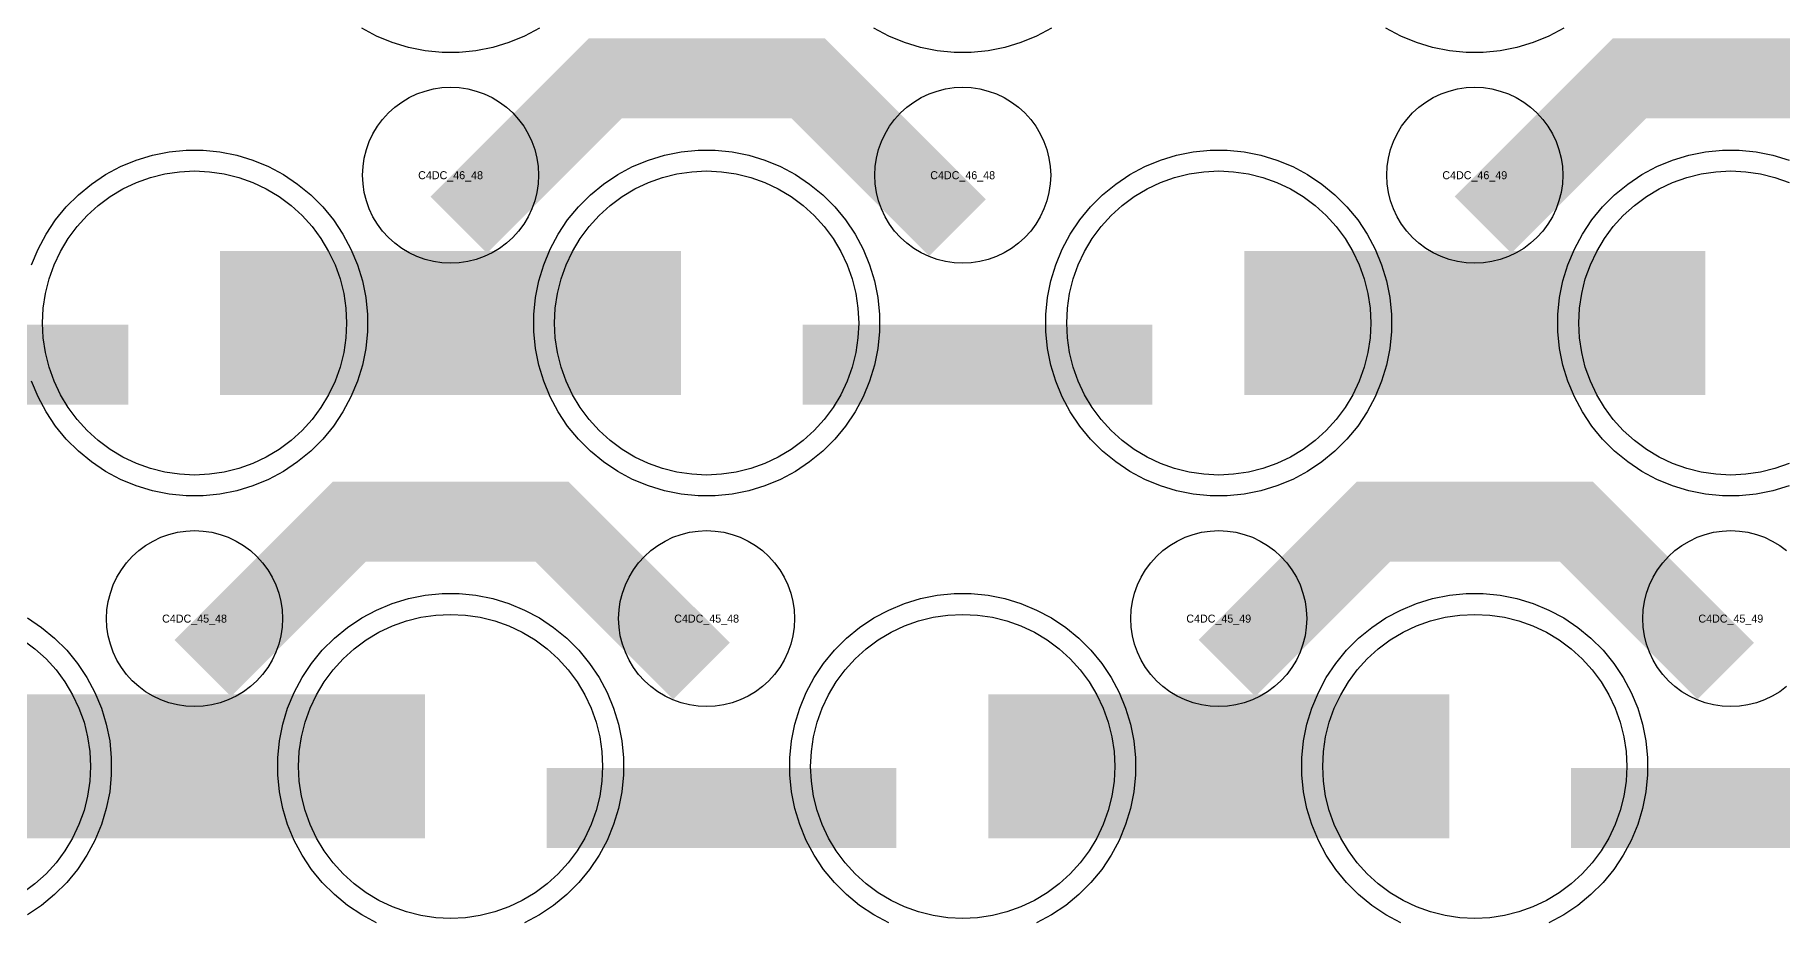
# Model space of a CAD drawing. Extents: x -11880 to 11880, y -14992 to 14992.
# Drawn here: x 3310 to 3856, y -8652 to -8376 of the extents above; entities that cross this region are included whole.
import ezdxf
from ezdxf.enums import TextEntityAlignment as Align

# ---------------------------------------------------------------- set-up
doc = ezdxf.new("R2010")
doc.units = 0
doc.header["$MEASUREMENT"] = 0
for name, color, linetype in [('GDS_775_DT_237', 138, 'CONTINUOUS'), ('RDL1_FS', 34, 'CONTINUOUS'), ('RDL_BS', 160, 'CONTINUOUS')]:
    doc.layers.add(name, color=color, linetype=linetype)

msp = doc.modelspace()

# ---------------------------------------------------------------- linework, layer by layer
at = {"layer": 'RDL1_FS', "color": 241, "true_color": 0xf7abae}
for points in [[(3360, -8513.124), (3355.343, -8512.895), (3350.732, -8512.211), (3346.209, -8511.079), (3341.819, -8509.507), (3337.605, -8507.515), (3333.605, -8505.117), (3329.86, -8502.339), (3326.406, -8499.209), (3323.276, -8495.755), (3320.498, -8492.01), (3318.1, -8488.01), (3316.108, -8483.796), (3314.536, -8479.406), (3313.404, -8474.883), (3312.72, -8470.272), (3312.491, -8465.615), (3312.72, -8460.958), (3313.404, -8456.347), (3314.536, -8451.824), (3316.108, -8447.434), (3318.1, -8443.22), (3320.498, -8439.22), (3323.276, -8435.475), (3326.406, -8432.021), (3329.86, -8428.891), (3333.605, -8426.113), (3337.605, -8423.715), (3341.819, -8421.723), (3346.209, -8420.151), (3350.732, -8419.019), (3355.343, -8418.335), (3360, -8418.106), (3364.657, -8418.335), (3369.268, -8419.019), (3373.791, -8420.151), (3378.181, -8421.723), (3382.395, -8423.715), (3386.395, -8426.113), (3390.14, -8428.891), (3393.594, -8432.021), (3396.724, -8435.475), (3399.502, -8439.22), (3401.9, -8443.22), (3403.892, -8447.434), (3405.464, -8451.824), (3406.596, -8456.347), (3407.28, -8460.958), (3407.509, -8465.615), (3407.28, -8470.272), (3406.596, -8474.883), (3405.464, -8479.406), (3403.892, -8483.796), (3401.9, -8488.01), (3399.502, -8492.01), (3396.724, -8495.755), (3393.594, -8499.209), (3390.14, -8502.339), (3386.395, -8505.117), (3382.395, -8507.515), (3378.181, -8509.507), (3373.791, -8511.079), (3369.268, -8512.211), (3364.657, -8512.895)], [(3520, -8513.124), (3515.343, -8512.895), (3510.732, -8512.211), (3506.209, -8511.079), (3501.819, -8509.507), (3497.605, -8507.515), (3493.605, -8505.117), (3489.86, -8502.339), (3486.406, -8499.209), (3483.276, -8495.755), (3480.498, -8492.01), (3478.1, -8488.01), (3476.108, -8483.796), (3474.536, -8479.406), (3473.404, -8474.883), (3472.72, -8470.272), (3472.491, -8465.615), (3472.72, -8460.958), (3473.404, -8456.347), (3474.536, -8451.824), (3476.108, -8447.434), (3478.1, -8443.22), (3480.498, -8439.22), (3483.276, -8435.475), (3486.406, -8432.021), (3489.86, -8428.891), (3493.605, -8426.113), (3497.605, -8423.715), (3501.819, -8421.723), (3506.209, -8420.151), (3510.732, -8419.019), (3515.343, -8418.335), (3520, -8418.106), (3524.657, -8418.335), (3529.268, -8419.019), (3533.791, -8420.151), (3538.181, -8421.723), (3542.395, -8423.715), (3546.395, -8426.113), (3550.14, -8428.891), (3553.594, -8432.021), (3556.724, -8435.475), (3559.502, -8439.22), (3561.9, -8443.22), (3563.892, -8447.434), (3565.464, -8451.824), (3566.596, -8456.347), (3567.28, -8460.958), (3567.509, -8465.615), (3567.28, -8470.272), (3566.596, -8474.883), (3565.464, -8479.406), (3563.892, -8483.796), (3561.9, -8488.01), (3559.502, -8492.01), (3556.724, -8495.755), (3553.594, -8499.209), (3550.14, -8502.339), (3546.395, -8505.117), (3542.395, -8507.515), (3538.181, -8509.507), (3533.791, -8511.079), (3529.268, -8512.211), (3524.657, -8512.895)], [(3680, -8513.124), (3675.343, -8512.895), (3670.732, -8512.211), (3666.209, -8511.079), (3661.819, -8509.507), (3657.605, -8507.515), (3653.605, -8505.117), (3649.86, -8502.339), (3646.406, -8499.209), (3643.276, -8495.755), (3640.498, -8492.01), (3638.1, -8488.01), (3636.108, -8483.796), (3634.536, -8479.406), (3633.404, -8474.883), (3632.72, -8470.272), (3632.491, -8465.615), (3632.72, -8460.958), (3633.404, -8456.347), (3634.536, -8451.824), (3636.108, -8447.434), (3638.1, -8443.22), (3640.498, -8439.22), (3643.276, -8435.475), (3646.406, -8432.021), (3649.86, -8428.891), (3653.605, -8426.113), (3657.605, -8423.715), (3661.819, -8421.723), (3666.209, -8420.151), (3670.732, -8419.019), (3675.343, -8418.335), (3680, -8418.106), (3684.657, -8418.335), (3689.268, -8419.019), (3693.791, -8420.151), (3698.181, -8421.723), (3702.395, -8423.715), (3706.395, -8426.113), (3710.14, -8428.891), (3713.594, -8432.021), (3716.724, -8435.475), (3719.502, -8439.22), (3721.9, -8443.22), (3723.892, -8447.434), (3725.464, -8451.824), (3726.596, -8456.347), (3727.28, -8460.958), (3727.509, -8465.615), (3727.28, -8470.272), (3726.596, -8474.883), (3725.464, -8479.406), (3723.892, -8483.796), (3721.9, -8488.01), (3719.502, -8492.01), (3716.724, -8495.755), (3713.594, -8499.209), (3710.14, -8502.339), (3706.395, -8505.117), (3702.395, -8507.515), (3698.181, -8509.507), (3693.791, -8511.079), (3689.268, -8512.211), (3684.657, -8512.895)]]:
    msp.add_lwpolyline(points, close=True, dxfattribs=at)
msp.add_lwpolyline([(3858.181, -8509.507), (3853.791, -8511.079), (3849.268, -8512.211), (3844.657, -8512.895), (3840, -8513.124), (3835.343, -8512.895), (3830.732, -8512.211), (3826.209, -8511.079), (3821.819, -8509.507), (3817.605, -8507.515), (3813.605, -8505.117), (3809.86, -8502.339), (3806.406, -8499.209), (3803.276, -8495.755), (3800.498, -8492.01), (3798.1, -8488.01), (3796.108, -8483.796), (3794.536, -8479.406), (3793.404, -8474.883), (3792.72, -8470.272), (3792.491, -8465.615), (3792.72, -8460.958), (3793.404, -8456.347), (3794.536, -8451.824), (3796.108, -8447.434), (3798.1, -8443.22), (3800.498, -8439.22), (3803.276, -8435.475), (3806.406, -8432.021), (3809.86, -8428.891), (3813.605, -8426.113), (3817.605, -8423.715), (3821.819, -8421.723), (3826.209, -8420.151), (3830.732, -8419.019), (3835.343, -8418.335), (3840, -8418.106), (3844.657, -8418.335), (3849.268, -8419.019), (3853.791, -8420.151), (3858.181, -8421.723)], dxfattribs=at)
for points in [[(3368.002, -8465.615, 45, 45, 0), (3440.002, -8465.615, 45, 45, 0)], [(3440.002, -8465.615, 45, 45, 0), (3512.002, -8465.615, 45, 45, 0)], [(3688.002, -8465.615, 45, 45, 0), (3760.002, -8465.615, 45, 45, 0)], [(3760.002, -8465.615, 45, 45, 0), (3832.002, -8465.615, 45, 45, 0)]]:
    msp.add_lwpolyline(points, format="xyseb", dxfattribs=at)
at = {"layer": 'RDL1_FS'}
for points in [[(3440, -8651.689), (3435.343, -8651.46), (3430.732, -8650.776), (3426.209, -8649.644), (3421.819, -8648.072), (3417.605, -8646.08), (3413.605, -8643.682), (3409.86, -8640.904), (3406.406, -8637.774), (3403.276, -8634.32), (3400.498, -8630.575), (3398.1, -8626.575), (3396.108, -8622.361), (3394.536, -8617.971), (3393.404, -8613.448), (3392.72, -8608.837), (3392.491, -8604.18), (3392.72, -8599.523), (3393.404, -8594.912), (3394.536, -8590.389), (3396.108, -8585.999), (3398.1, -8581.785), (3400.498, -8577.785), (3403.276, -8574.04), (3406.406, -8570.586), (3409.86, -8567.456), (3413.605, -8564.678), (3417.605, -8562.28), (3421.819, -8560.288), (3426.209, -8558.716), (3430.732, -8557.584), (3435.343, -8556.9), (3440, -8556.671), (3444.657, -8556.9), (3449.268, -8557.584), (3453.791, -8558.716), (3458.181, -8560.288), (3462.395, -8562.28), (3466.395, -8564.678), (3470.14, -8567.456), (3473.594, -8570.586), (3476.724, -8574.04), (3479.502, -8577.785), (3481.9, -8581.785), (3483.892, -8585.999), (3485.464, -8590.389), (3486.596, -8594.912), (3487.28, -8599.523), (3487.509, -8604.18), (3487.28, -8608.837), (3486.596, -8613.448), (3485.464, -8617.971), (3483.892, -8622.361), (3481.9, -8626.575), (3479.502, -8630.575), (3476.724, -8634.32), (3473.594, -8637.774), (3470.14, -8640.904), (3466.395, -8643.682), (3462.395, -8646.08), (3458.181, -8648.072), (3453.791, -8649.644), (3449.268, -8650.776), (3444.657, -8651.46)], [(3600, -8651.689), (3595.343, -8651.46), (3590.732, -8650.776), (3586.209, -8649.644), (3581.819, -8648.072), (3577.605, -8646.08), (3573.605, -8643.682), (3569.86, -8640.904), (3566.406, -8637.774), (3563.276, -8634.32), (3560.498, -8630.575), (3558.1, -8626.575), (3556.108, -8622.361), (3554.536, -8617.971), (3553.404, -8613.448), (3552.72, -8608.837), (3552.491, -8604.18), (3552.72, -8599.523), (3553.404, -8594.912), (3554.536, -8590.389), (3556.108, -8585.999), (3558.1, -8581.785), (3560.498, -8577.785), (3563.276, -8574.04), (3566.406, -8570.586), (3569.86, -8567.456), (3573.605, -8564.678), (3577.605, -8562.28), (3581.819, -8560.288), (3586.209, -8558.716), (3590.732, -8557.584), (3595.343, -8556.9), (3600, -8556.671), (3604.657, -8556.9), (3609.268, -8557.584), (3613.791, -8558.716), (3618.181, -8560.288), (3622.395, -8562.28), (3626.395, -8564.678), (3630.14, -8567.456), (3633.594, -8570.586), (3636.724, -8574.04), (3639.502, -8577.785), (3641.9, -8581.785), (3643.892, -8585.999), (3645.464, -8590.389), (3646.596, -8594.912), (3647.28, -8599.523), (3647.509, -8604.18), (3647.28, -8608.837), (3646.596, -8613.448), (3645.464, -8617.971), (3643.892, -8622.361), (3641.9, -8626.575), (3639.502, -8630.575), (3636.724, -8634.32), (3633.594, -8637.774), (3630.14, -8640.904), (3626.395, -8643.682), (3622.395, -8646.08), (3618.181, -8648.072), (3613.791, -8649.644), (3609.268, -8650.776), (3604.657, -8651.46)], [(3760, -8651.689), (3755.343, -8651.46), (3750.732, -8650.776), (3746.209, -8649.644), (3741.819, -8648.072), (3737.605, -8646.08), (3733.605, -8643.682), (3729.86, -8640.904), (3726.406, -8637.774), (3723.276, -8634.32), (3720.498, -8630.575), (3718.1, -8626.575), (3716.108, -8622.361), (3714.536, -8617.971), (3713.404, -8613.448), (3712.72, -8608.837), (3712.491, -8604.18), (3712.72, -8599.523), (3713.404, -8594.912), (3714.536, -8590.389), (3716.108, -8585.999), (3718.1, -8581.785), (3720.498, -8577.785), (3723.276, -8574.04), (3726.406, -8570.586), (3729.86, -8567.456), (3733.605, -8564.678), (3737.605, -8562.28), (3741.819, -8560.288), (3746.209, -8558.716), (3750.732, -8557.584), (3755.343, -8556.9), (3760, -8556.671), (3764.657, -8556.9), (3769.268, -8557.584), (3773.791, -8558.716), (3778.181, -8560.288), (3782.395, -8562.28), (3786.395, -8564.678), (3790.14, -8567.456), (3793.594, -8570.586), (3796.724, -8574.04), (3799.502, -8577.785), (3801.9, -8581.785), (3803.892, -8585.999), (3805.464, -8590.389), (3806.596, -8594.912), (3807.28, -8599.523), (3807.509, -8604.18), (3807.28, -8608.837), (3806.596, -8613.448), (3805.464, -8617.971), (3803.892, -8622.361), (3801.9, -8626.575), (3799.502, -8630.575), (3796.724, -8634.32), (3793.594, -8637.774), (3790.14, -8640.904), (3786.395, -8643.682), (3782.395, -8646.08), (3778.181, -8648.072), (3773.791, -8649.644), (3769.268, -8650.776), (3764.657, -8651.46)]]:
    msp.add_lwpolyline(points, close=True, dxfattribs=at)
msp.add_lwpolyline([(3306.395, -8564.678), (3310.14, -8567.456), (3313.594, -8570.586), (3316.724, -8574.04), (3319.502, -8577.785), (3321.9, -8581.785), (3323.892, -8585.999), (3325.464, -8590.389), (3326.596, -8594.912), (3327.28, -8599.523), (3327.509, -8604.18), (3327.28, -8608.837), (3326.596, -8613.448), (3325.464, -8617.971), (3323.892, -8622.361), (3321.9, -8626.575), (3319.502, -8630.575), (3316.724, -8634.32), (3313.594, -8637.774), (3310.14, -8640.904), (3306.395, -8643.682)], dxfattribs=at)
for points in [[(3288.002, -8604.18, 45, 45, 0), (3360.002, -8604.18, 45, 45, 0)], [(3360.002, -8604.18, 45, 45, 0), (3432.002, -8604.18, 45, 45, 0)], [(3608.002, -8604.18, 45, 45, 0), (3680.002, -8604.18, 45, 45, 0)], [(3680.002, -8604.18, 45, 45, 0), (3752.002, -8604.18, 45, 45, 0)]]:
    msp.add_lwpolyline(points, format="xyseb", dxfattribs=at)
at = {"layer": 'RDL_BS'}
for points in [[(3467.777, -8373.438), (3463.115, -8375.93), (3458.205, -8377.961), (3453.165, -8379.492), (3447.938, -8380.538), (3442.644, -8381.055), (3437.356, -8381.055), (3432.062, -8380.538), (3426.835, -8379.492), (3421.795, -8377.961), (3416.885, -8375.93), (3412.223, -8373.438)], [(3627.777, -8373.438), (3623.115, -8375.93), (3618.205, -8377.961), (3613.165, -8379.492), (3607.938, -8380.538), (3602.644, -8381.055), (3597.356, -8381.055), (3592.062, -8380.538), (3586.835, -8379.492), (3581.795, -8377.961), (3576.885, -8375.93), (3572.223, -8373.438)], [(3787.777, -8373.438), (3783.115, -8375.93), (3778.205, -8377.961), (3773.165, -8379.492), (3767.938, -8380.538), (3762.644, -8381.055), (3757.356, -8381.055), (3752.062, -8380.538), (3746.835, -8379.492), (3741.795, -8377.961), (3736.885, -8375.93), (3732.223, -8373.438)], [(3857.443, -8579.246), (3855.28, -8580.849), (3852.956, -8582.242), (3850.519, -8583.394), (3847.984, -8584.301), (3845.365, -8584.958), (3842.693, -8585.354), (3840, -8585.486), (3837.307, -8585.354), (3834.635, -8584.958), (3832.016, -8584.301), (3829.481, -8583.394), (3827.044, -8582.242), (3824.72, -8580.849), (3822.557, -8579.246), (3820.558, -8577.434), (3818.746, -8575.435), (3817.143, -8573.272), (3815.75, -8570.948), (3814.598, -8568.511), (3813.691, -8565.976), (3813.034, -8563.357), (3812.638, -8560.685), (3812.506, -8557.992), (3812.638, -8555.299), (3813.034, -8552.627), (3813.691, -8550.008), (3814.598, -8547.473), (3815.75, -8545.036), (3817.143, -8542.712), (3818.746, -8540.549), (3820.558, -8538.55), (3822.557, -8536.738), (3824.72, -8535.135), (3827.044, -8533.742), (3829.481, -8532.59), (3832.016, -8531.683), (3834.635, -8531.026), (3837.307, -8530.63), (3840, -8530.498), (3842.693, -8530.63), (3845.365, -8531.026), (3847.984, -8531.683), (3850.519, -8532.59), (3852.956, -8533.742), (3855.28, -8535.135), (3857.443, -8536.738)], [(3416.885, -8653.055), (3412.223, -8650.563), (3407.809, -8647.616), (3403.708, -8644.254), (3399.926, -8640.472), (3396.564, -8636.371), (3393.617, -8631.957), (3391.125, -8627.295), (3389.094, -8622.385), (3387.563, -8617.345), (3386.517, -8612.118), (3386, -8606.824), (3386, -8601.536), (3386.517, -8596.242), (3387.563, -8591.015), (3389.094, -8585.975), (3391.125, -8581.065), (3393.617, -8576.403), (3396.564, -8571.989), (3399.926, -8567.888), (3403.708, -8564.106), (3407.809, -8560.744), (3412.223, -8557.797), (3416.885, -8555.305), (3421.795, -8553.274), (3426.835, -8551.743), (3432.062, -8550.697), (3437.356, -8550.18), (3442.644, -8550.18), (3447.938, -8550.697), (3453.165, -8551.743), (3458.205, -8553.274), (3463.115, -8555.305), (3467.777, -8557.797), (3472.191, -8560.744), (3476.292, -8564.106), (3480.074, -8567.888), (3483.436, -8571.989), (3486.383, -8576.403), (3488.875, -8581.065), (3490.906, -8585.975), (3492.437, -8591.015), (3493.483, -8596.242), (3494, -8601.536), (3494, -8606.824), (3493.483, -8612.118), (3492.437, -8617.345), (3490.906, -8622.385), (3488.875, -8627.295), (3486.383, -8631.957), (3483.436, -8636.371), (3480.074, -8640.472), (3476.292, -8644.254), (3472.191, -8647.616), (3467.777, -8650.563), (3463.115, -8653.055)], [(3576.885, -8653.055), (3572.223, -8650.563), (3567.809, -8647.616), (3563.708, -8644.254), (3559.926, -8640.472), (3556.564, -8636.371), (3553.617, -8631.957), (3551.125, -8627.295), (3549.094, -8622.385), (3547.563, -8617.345), (3546.517, -8612.118), (3546, -8606.824), (3546, -8601.536), (3546.517, -8596.242), (3547.563, -8591.015), (3549.094, -8585.975), (3551.125, -8581.065), (3553.617, -8576.403), (3556.564, -8571.989), (3559.926, -8567.888), (3563.708, -8564.106), (3567.809, -8560.744), (3572.223, -8557.797), (3576.885, -8555.305), (3581.795, -8553.274), (3586.835, -8551.743), (3592.062, -8550.697), (3597.356, -8550.18), (3602.644, -8550.18), (3607.938, -8550.697), (3613.165, -8551.743), (3618.205, -8553.274), (3623.115, -8555.305), (3627.777, -8557.797), (3632.191, -8560.744), (3636.292, -8564.106), (3640.074, -8567.888), (3643.436, -8571.989), (3646.383, -8576.403), (3648.875, -8581.065), (3650.906, -8585.975), (3652.437, -8591.015), (3653.483, -8596.242), (3654, -8601.536), (3654, -8606.824), (3653.483, -8612.118), (3652.437, -8617.345), (3650.906, -8622.385), (3648.875, -8627.295), (3646.383, -8631.957), (3643.436, -8636.371), (3640.074, -8640.472), (3636.292, -8644.254), (3632.191, -8647.616), (3627.777, -8650.563), (3623.115, -8653.055)], [(3736.885, -8653.055), (3732.223, -8650.563), (3727.809, -8647.616), (3723.708, -8644.254), (3719.926, -8640.472), (3716.564, -8636.371), (3713.617, -8631.957), (3711.125, -8627.295), (3709.094, -8622.385), (3707.563, -8617.345), (3706.517, -8612.118), (3706, -8606.824), (3706, -8601.536), (3706.517, -8596.242), (3707.563, -8591.015), (3709.094, -8585.975), (3711.125, -8581.065), (3713.617, -8576.403), (3716.564, -8571.989), (3719.926, -8567.888), (3723.708, -8564.106), (3727.809, -8560.744), (3732.223, -8557.797), (3736.885, -8555.305), (3741.795, -8553.274), (3746.835, -8551.743), (3752.062, -8550.697), (3757.356, -8550.18), (3762.644, -8550.18), (3767.938, -8550.697), (3773.165, -8551.743), (3778.205, -8553.274), (3783.115, -8555.305), (3787.777, -8557.797), (3792.191, -8560.744), (3796.292, -8564.106), (3800.074, -8567.888), (3803.436, -8571.989), (3806.383, -8576.403), (3808.875, -8581.065), (3810.906, -8585.975), (3812.437, -8591.015), (3813.483, -8596.242), (3814, -8601.536), (3814, -8606.824), (3813.483, -8612.118), (3812.437, -8617.345), (3810.906, -8622.385), (3808.875, -8627.295), (3806.383, -8631.957), (3803.436, -8636.371), (3800.074, -8640.472), (3796.292, -8644.254), (3792.191, -8647.616), (3787.777, -8650.563), (3783.115, -8653.055)], [(3307.777, -8557.797), (3312.191, -8560.744), (3316.292, -8564.106), (3320.074, -8567.888), (3323.436, -8571.989), (3326.383, -8576.403), (3328.875, -8581.065), (3330.906, -8585.975), (3332.437, -8591.015), (3333.483, -8596.242), (3334, -8601.536), (3334, -8606.824), (3333.483, -8612.118), (3332.437, -8617.345), (3330.906, -8622.385), (3328.875, -8627.295), (3326.383, -8631.957), (3323.436, -8636.371), (3320.074, -8640.472), (3316.292, -8644.254), (3312.191, -8647.616), (3307.777, -8650.563)]]:
    msp.add_lwpolyline(points, dxfattribs=at)
for points in [[(3442.562, -8434.929, 25, 25, 0), (3488.377, -8389.114, 25, 25, 0), (3521.93, -8389.114, 25, 25, 0)], [(3598.401, -8435.828, 25, 25, 0), (3551.687, -8389.114, 25, 25, 0), (3521.929, -8389.114, 25, 25, 0)], [(3762.562, -8434.929, 25, 25, 0), (3808.377, -8389.114, 25, 25, 0), (3841.93, -8389.114, 25, 25, 0)], [(3918.401, -8435.828, 25, 25, 0), (3871.687, -8389.114, 25, 25, 0), (3841.929, -8389.114, 25, 25, 0)], [(3362.562, -8573.494, 25, 25, 0), (3408.377, -8527.679, 25, 25, 0), (3441.93, -8527.679, 25, 25, 0)], [(3518.401, -8574.393, 25, 25, 0), (3471.687, -8527.679, 25, 25, 0), (3441.929, -8527.679, 25, 25, 0)], [(3682.562, -8573.494, 25, 25, 0), (3728.377, -8527.679, 25, 25, 0), (3761.93, -8527.679, 25, 25, 0)], [(3838.401, -8574.393, 25, 25, 0), (3791.687, -8527.679, 25, 25, 0), (3761.929, -8527.679, 25, 25, 0)], [(3470.016, -8617.193, 25, 25, 0), (3579.281, -8617.193, 25, 25, 0)], [(3790.016, -8617.193, 25, 25, 0), (3899.281, -8617.193, 25, 25, 0)]]:
    msp.add_lwpolyline(points, format="xyseb", dxfattribs=at)
for points in [[(3440, -8446.921), (3437.307, -8446.789), (3434.635, -8446.393), (3432.016, -8445.736), (3429.481, -8444.829), (3427.044, -8443.677), (3424.72, -8442.284), (3422.557, -8440.681), (3420.558, -8438.869), (3418.746, -8436.87), (3417.143, -8434.707), (3415.75, -8432.383), (3414.598, -8429.946), (3413.691, -8427.411), (3413.034, -8424.792), (3412.638, -8422.12), (3412.506, -8419.427), (3412.638, -8416.734), (3413.034, -8414.062), (3413.691, -8411.443), (3414.598, -8408.908), (3415.75, -8406.471), (3417.143, -8404.147), (3418.746, -8401.984), (3420.558, -8399.985), (3422.557, -8398.173), (3424.72, -8396.57), (3427.044, -8395.177), (3429.481, -8394.025), (3432.016, -8393.118), (3434.635, -8392.461), (3437.307, -8392.065), (3440, -8391.933), (3442.693, -8392.065), (3445.365, -8392.461), (3447.984, -8393.118), (3450.519, -8394.025), (3452.956, -8395.177), (3455.28, -8396.57), (3457.443, -8398.173), (3459.442, -8399.985), (3461.254, -8401.984), (3462.857, -8404.147), (3464.25, -8406.471), (3465.402, -8408.908), (3466.309, -8411.443), (3466.966, -8414.062), (3467.362, -8416.734), (3467.494, -8419.427), (3467.362, -8422.12), (3466.966, -8424.792), (3466.309, -8427.411), (3465.402, -8429.946), (3464.25, -8432.383), (3462.857, -8434.707), (3461.254, -8436.87), (3459.442, -8438.869), (3457.443, -8440.681), (3455.28, -8442.284), (3452.956, -8443.677), (3450.519, -8444.829), (3447.984, -8445.736), (3445.365, -8446.393), (3442.693, -8446.789)], [(3600, -8446.921), (3597.307, -8446.789), (3594.635, -8446.393), (3592.016, -8445.736), (3589.481, -8444.829), (3587.044, -8443.677), (3584.72, -8442.284), (3582.557, -8440.681), (3580.558, -8438.869), (3578.746, -8436.87), (3577.143, -8434.707), (3575.75, -8432.383), (3574.598, -8429.946), (3573.691, -8427.411), (3573.034, -8424.792), (3572.638, -8422.12), (3572.506, -8419.427), (3572.638, -8416.734), (3573.034, -8414.062), (3573.691, -8411.443), (3574.598, -8408.908), (3575.75, -8406.471), (3577.143, -8404.147), (3578.746, -8401.984), (3580.558, -8399.985), (3582.557, -8398.173), (3584.72, -8396.57), (3587.044, -8395.177), (3589.481, -8394.025), (3592.016, -8393.118), (3594.635, -8392.461), (3597.307, -8392.065), (3600, -8391.933), (3602.693, -8392.065), (3605.365, -8392.461), (3607.984, -8393.118), (3610.519, -8394.025), (3612.956, -8395.177), (3615.28, -8396.57), (3617.443, -8398.173), (3619.442, -8399.985), (3621.254, -8401.984), (3622.857, -8404.147), (3624.25, -8406.471), (3625.402, -8408.908), (3626.309, -8411.443), (3626.966, -8414.062), (3627.362, -8416.734), (3627.494, -8419.427), (3627.362, -8422.12), (3626.966, -8424.792), (3626.309, -8427.411), (3625.402, -8429.946), (3624.25, -8432.383), (3622.857, -8434.707), (3621.254, -8436.87), (3619.442, -8438.869), (3617.443, -8440.681), (3615.28, -8442.284), (3612.956, -8443.677), (3610.519, -8444.829), (3607.984, -8445.736), (3605.365, -8446.393), (3602.693, -8446.789)], [(3760, -8446.921), (3757.307, -8446.789), (3754.635, -8446.393), (3752.016, -8445.736), (3749.481, -8444.829), (3747.044, -8443.677), (3744.72, -8442.284), (3742.557, -8440.681), (3740.558, -8438.869), (3738.746, -8436.87), (3737.143, -8434.707), (3735.75, -8432.383), (3734.598, -8429.946), (3733.691, -8427.411), (3733.034, -8424.792), (3732.638, -8422.12), (3732.506, -8419.427), (3732.638, -8416.734), (3733.034, -8414.062), (3733.691, -8411.443), (3734.598, -8408.908), (3735.75, -8406.471), (3737.143, -8404.147), (3738.746, -8401.984), (3740.558, -8399.985), (3742.557, -8398.173), (3744.72, -8396.57), (3747.044, -8395.177), (3749.481, -8394.025), (3752.016, -8393.118), (3754.635, -8392.461), (3757.307, -8392.065), (3760, -8391.933), (3762.693, -8392.065), (3765.365, -8392.461), (3767.984, -8393.118), (3770.519, -8394.025), (3772.956, -8395.177), (3775.28, -8396.57), (3777.443, -8398.173), (3779.442, -8399.985), (3781.254, -8401.984), (3782.857, -8404.147), (3784.25, -8406.471), (3785.402, -8408.908), (3786.309, -8411.443), (3786.966, -8414.062), (3787.362, -8416.734), (3787.494, -8419.427), (3787.362, -8422.12), (3786.966, -8424.792), (3786.309, -8427.411), (3785.402, -8429.946), (3784.25, -8432.383), (3782.857, -8434.707), (3781.254, -8436.87), (3779.442, -8438.869), (3777.443, -8440.681), (3775.28, -8442.284), (3772.956, -8443.677), (3770.519, -8444.829), (3767.984, -8445.736), (3765.365, -8446.393), (3762.693, -8446.789)], [(3360, -8585.486), (3357.307, -8585.354), (3354.635, -8584.958), (3352.016, -8584.301), (3349.481, -8583.394), (3347.044, -8582.242), (3344.72, -8580.849), (3342.557, -8579.246), (3340.558, -8577.434), (3338.746, -8575.435), (3337.143, -8573.272), (3335.75, -8570.948), (3334.598, -8568.511), (3333.691, -8565.976), (3333.034, -8563.357), (3332.638, -8560.685), (3332.506, -8557.992), (3332.638, -8555.299), (3333.034, -8552.627), (3333.691, -8550.008), (3334.598, -8547.473), (3335.75, -8545.036), (3337.143, -8542.712), (3338.746, -8540.549), (3340.558, -8538.55), (3342.557, -8536.738), (3344.72, -8535.135), (3347.044, -8533.742), (3349.481, -8532.59), (3352.016, -8531.683), (3354.635, -8531.026), (3357.307, -8530.63), (3360, -8530.498), (3362.693, -8530.63), (3365.365, -8531.026), (3367.984, -8531.683), (3370.519, -8532.59), (3372.956, -8533.742), (3375.28, -8535.135), (3377.443, -8536.738), (3379.442, -8538.55), (3381.254, -8540.549), (3382.857, -8542.712), (3384.25, -8545.036), (3385.402, -8547.473), (3386.309, -8550.008), (3386.966, -8552.627), (3387.362, -8555.299), (3387.494, -8557.992), (3387.362, -8560.685), (3386.966, -8563.357), (3386.309, -8565.976), (3385.402, -8568.511), (3384.25, -8570.948), (3382.857, -8573.272), (3381.254, -8575.435), (3379.442, -8577.434), (3377.443, -8579.246), (3375.28, -8580.849), (3372.956, -8582.242), (3370.519, -8583.394), (3367.984, -8584.301), (3365.365, -8584.958), (3362.693, -8585.354)], [(3520, -8585.486), (3517.307, -8585.354), (3514.635, -8584.958), (3512.016, -8584.301), (3509.481, -8583.394), (3507.044, -8582.242), (3504.72, -8580.849), (3502.557, -8579.246), (3500.558, -8577.434), (3498.746, -8575.435), (3497.143, -8573.272), (3495.75, -8570.948), (3494.598, -8568.511), (3493.691, -8565.976), (3493.034, -8563.357), (3492.638, -8560.685), (3492.506, -8557.992), (3492.638, -8555.299), (3493.034, -8552.627), (3493.691, -8550.008), (3494.598, -8547.473), (3495.75, -8545.036), (3497.143, -8542.712), (3498.746, -8540.549), (3500.558, -8538.55), (3502.557, -8536.738), (3504.72, -8535.135), (3507.044, -8533.742), (3509.481, -8532.59), (3512.016, -8531.683), (3514.635, -8531.026), (3517.307, -8530.63), (3520, -8530.498), (3522.693, -8530.63), (3525.365, -8531.026), (3527.984, -8531.683), (3530.519, -8532.59), (3532.956, -8533.742), (3535.28, -8535.135), (3537.443, -8536.738), (3539.442, -8538.55), (3541.254, -8540.549), (3542.857, -8542.712), (3544.25, -8545.036), (3545.402, -8547.473), (3546.309, -8550.008), (3546.966, -8552.627), (3547.362, -8555.299), (3547.494, -8557.992), (3547.362, -8560.685), (3546.966, -8563.357), (3546.309, -8565.976), (3545.402, -8568.511), (3544.25, -8570.948), (3542.857, -8573.272), (3541.254, -8575.435), (3539.442, -8577.434), (3537.443, -8579.246), (3535.28, -8580.849), (3532.956, -8582.242), (3530.519, -8583.394), (3527.984, -8584.301), (3525.365, -8584.958), (3522.693, -8585.354)], [(3680, -8585.486), (3677.307, -8585.354), (3674.635, -8584.958), (3672.016, -8584.301), (3669.481, -8583.394), (3667.044, -8582.242), (3664.72, -8580.849), (3662.557, -8579.246), (3660.558, -8577.434), (3658.746, -8575.435), (3657.143, -8573.272), (3655.75, -8570.948), (3654.598, -8568.511), (3653.691, -8565.976), (3653.034, -8563.357), (3652.638, -8560.685), (3652.506, -8557.992), (3652.638, -8555.299), (3653.034, -8552.627), (3653.691, -8550.008), (3654.598, -8547.473), (3655.75, -8545.036), (3657.143, -8542.712), (3658.746, -8540.549), (3660.558, -8538.55), (3662.557, -8536.738), (3664.72, -8535.135), (3667.044, -8533.742), (3669.481, -8532.59), (3672.016, -8531.683), (3674.635, -8531.026), (3677.307, -8530.63), (3680, -8530.498), (3682.693, -8530.63), (3685.365, -8531.026), (3687.984, -8531.683), (3690.519, -8532.59), (3692.956, -8533.742), (3695.28, -8535.135), (3697.443, -8536.738), (3699.442, -8538.55), (3701.254, -8540.549), (3702.857, -8542.712), (3704.25, -8545.036), (3705.402, -8547.473), (3706.309, -8550.008), (3706.966, -8552.627), (3707.362, -8555.299), (3707.494, -8557.992), (3707.362, -8560.685), (3706.966, -8563.357), (3706.309, -8565.976), (3705.402, -8568.511), (3704.25, -8570.948), (3702.857, -8573.272), (3701.254, -8575.435), (3699.442, -8577.434), (3697.443, -8579.246), (3695.28, -8580.849), (3692.956, -8582.242), (3690.519, -8583.394), (3687.984, -8584.301), (3685.365, -8584.958), (3682.693, -8585.354)]]:
    msp.add_lwpolyline(points, close=True, dxfattribs=at)
at = {"layer": 'RDL_BS', "color": 241, "true_color": 0xf7abae}
for points in [[(3309.094, -8447.41), (3311.125, -8442.5), (3313.617, -8437.838), (3316.564, -8433.424), (3319.926, -8429.323), (3323.708, -8425.541), (3327.809, -8422.179), (3332.223, -8419.232), (3336.885, -8416.74), (3341.795, -8414.709), (3346.835, -8413.178), (3352.062, -8412.132), (3357.356, -8411.615), (3362.644, -8411.615), (3367.938, -8412.132), (3373.165, -8413.178), (3378.205, -8414.709), (3383.115, -8416.74), (3387.777, -8419.232), (3392.191, -8422.179), (3396.292, -8425.541), (3400.074, -8429.323), (3403.436, -8433.424), (3406.383, -8437.838), (3408.875, -8442.5), (3410.906, -8447.41), (3412.437, -8452.45), (3413.483, -8457.677), (3414, -8462.971), (3414, -8468.259), (3413.483, -8473.553), (3412.437, -8478.78), (3410.906, -8483.82), (3408.875, -8488.73), (3406.383, -8493.392), (3403.436, -8497.806), (3400.074, -8501.907), (3396.292, -8505.689), (3392.191, -8509.051), (3387.777, -8511.998), (3383.115, -8514.49), (3378.205, -8516.521), (3373.165, -8518.052), (3367.938, -8519.098), (3362.644, -8519.615), (3357.356, -8519.615), (3352.062, -8519.098), (3346.835, -8518.052), (3341.795, -8516.521), (3336.885, -8514.49), (3332.223, -8511.998), (3327.809, -8509.051), (3323.708, -8505.689), (3319.926, -8501.907), (3316.564, -8497.806), (3313.617, -8493.392), (3311.125, -8488.73), (3309.094, -8483.82)], [(3858.205, -8516.521), (3853.165, -8518.052), (3847.938, -8519.098), (3842.644, -8519.615), (3837.356, -8519.615), (3832.062, -8519.098), (3826.835, -8518.052), (3821.795, -8516.521), (3816.885, -8514.49), (3812.223, -8511.998), (3807.809, -8509.051), (3803.708, -8505.689), (3799.926, -8501.907), (3796.564, -8497.806), (3793.617, -8493.392), (3791.125, -8488.73), (3789.094, -8483.82), (3787.563, -8478.78), (3786.517, -8473.553), (3786, -8468.259), (3786, -8462.971), (3786.517, -8457.677), (3787.563, -8452.45), (3789.094, -8447.41), (3791.125, -8442.5), (3793.617, -8437.838), (3796.564, -8433.424), (3799.926, -8429.323), (3803.708, -8425.541), (3807.809, -8422.179), (3812.223, -8419.232), (3816.885, -8416.74), (3821.795, -8414.709), (3826.835, -8413.178), (3832.062, -8412.132), (3837.356, -8411.615), (3842.644, -8411.615), (3847.938, -8412.132), (3853.165, -8413.178), (3858.205, -8414.709)]]:
    msp.add_lwpolyline(points, dxfattribs=at)
for points in [[(3517.356, -8519.615), (3512.062, -8519.098), (3506.835, -8518.052), (3501.795, -8516.521), (3496.885, -8514.49), (3492.223, -8511.998), (3487.809, -8509.051), (3483.708, -8505.689), (3479.926, -8501.907), (3476.564, -8497.806), (3473.617, -8493.392), (3471.125, -8488.73), (3469.094, -8483.82), (3467.563, -8478.78), (3466.517, -8473.553), (3466, -8468.259), (3466, -8462.971), (3466.517, -8457.677), (3467.563, -8452.45), (3469.094, -8447.41), (3471.125, -8442.5), (3473.617, -8437.838), (3476.564, -8433.424), (3479.926, -8429.323), (3483.708, -8425.541), (3487.809, -8422.179), (3492.223, -8419.232), (3496.885, -8416.74), (3501.795, -8414.709), (3506.835, -8413.178), (3512.062, -8412.132), (3517.356, -8411.615), (3522.644, -8411.615), (3527.938, -8412.132), (3533.165, -8413.178), (3538.205, -8414.709), (3543.115, -8416.74), (3547.777, -8419.232), (3552.191, -8422.179), (3556.292, -8425.541), (3560.074, -8429.323), (3563.436, -8433.424), (3566.383, -8437.838), (3568.875, -8442.5), (3570.906, -8447.41), (3572.437, -8452.45), (3573.483, -8457.677), (3574, -8462.971), (3574, -8468.259), (3573.483, -8473.553), (3572.437, -8478.78), (3570.906, -8483.82), (3568.875, -8488.73), (3566.383, -8493.392), (3563.436, -8497.806), (3560.074, -8501.907), (3556.292, -8505.689), (3552.191, -8509.051), (3547.777, -8511.998), (3543.115, -8514.49), (3538.205, -8516.521), (3533.165, -8518.052), (3527.938, -8519.098), (3522.644, -8519.615)], [(3677.356, -8519.615), (3672.062, -8519.098), (3666.835, -8518.052), (3661.795, -8516.521), (3656.885, -8514.49), (3652.223, -8511.998), (3647.809, -8509.051), (3643.708, -8505.689), (3639.926, -8501.907), (3636.564, -8497.806), (3633.617, -8493.392), (3631.125, -8488.73), (3629.094, -8483.82), (3627.563, -8478.78), (3626.517, -8473.553), (3626, -8468.259), (3626, -8462.971), (3626.517, -8457.677), (3627.563, -8452.45), (3629.094, -8447.41), (3631.125, -8442.5), (3633.617, -8437.838), (3636.564, -8433.424), (3639.926, -8429.323), (3643.708, -8425.541), (3647.809, -8422.179), (3652.223, -8419.232), (3656.885, -8416.74), (3661.795, -8414.709), (3666.835, -8413.178), (3672.062, -8412.132), (3677.356, -8411.615), (3682.644, -8411.615), (3687.938, -8412.132), (3693.165, -8413.178), (3698.205, -8414.709), (3703.115, -8416.74), (3707.777, -8419.232), (3712.191, -8422.179), (3716.292, -8425.541), (3720.074, -8429.323), (3723.436, -8433.424), (3726.383, -8437.838), (3728.875, -8442.5), (3730.906, -8447.41), (3732.437, -8452.45), (3733.483, -8457.677), (3734, -8462.971), (3734, -8468.259), (3733.483, -8473.553), (3732.437, -8478.78), (3730.906, -8483.82), (3728.875, -8488.73), (3726.383, -8493.392), (3723.436, -8497.806), (3720.074, -8501.907), (3716.292, -8505.689), (3712.191, -8509.051), (3707.777, -8511.998), (3703.115, -8514.49), (3698.205, -8516.521), (3693.165, -8518.052), (3687.938, -8519.098), (3682.644, -8519.615)]]:
    msp.add_lwpolyline(points, close=True, dxfattribs=at)
for points in [[(3230.016, -8478.628, 25, 25, 0), (3339.281, -8478.628, 25, 25, 0)], [(3550.016, -8478.628, 25, 25, 0), (3659.281, -8478.628, 25, 25, 0)]]:
    msp.add_lwpolyline(points, format="xyseb", dxfattribs=at)

# ---------------------------------------------------------------- texts
at = {"layer": 'GDS_775_DT_237'}
for s, p in [('C4DC_46_48', (3440, -8419.427)), ('C4DC_46_48', (3440, -8419.427)), ('C4DC_46_48', (3600, -8419.427)), ('C4DC_46_48', (3600, -8419.427)), ('C4DC_46_49', (3760, -8419.427)), ('C4DC_46_49', (3760, -8419.427)), ('C4DC_45_48', (3360, -8557.992)), ('C4DC_45_48', (3360, -8557.992)), ('C4DC_45_48', (3520, -8557.992)), ('C4DC_45_48', (3520, -8557.992)), ('C4DC_45_49', (3680, -8557.992)), ('C4DC_45_49', (3680, -8557.992)), ('C4DC_45_49', (3840, -8557.992)), ('C4DC_45_49', (3840, -8557.992))]:
    msp.add_text(s, height=2.5, dxfattribs=at).set_placement(p, align=Align.MIDDLE_CENTER)

doc.saveas('drawing.dxf')
